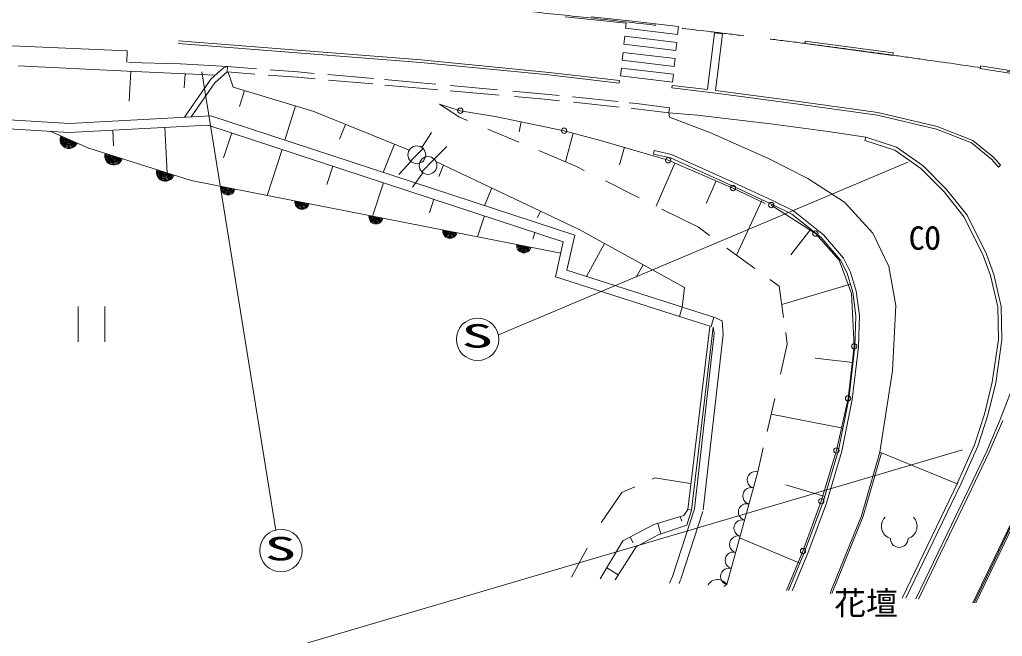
# Model space of a CAD drawing. Units: millimetres, scale not verified. Extents: x 40000 to 680000, y 20000 to 380000.
# Drawn here: x 402116 to 457564, y 260573 to 295340 of the extents above; entities that cross this region are included whole.
import ezdxf
from ezdxf.enums import TextEntityAlignment as Align

# ---------------------------------------------------------------- set-up
doc = ezdxf.new("R2010")
doc.units = ezdxf.units.MM
doc.header["$LTSCALE"] = 1000
doc.linetypes.add('CHAIN', pattern=[18.5, 12, -1.5, 3.5, -1.5])
for name, color, linetype, lineweight in [('M-BGD', 7, 'Continuous', 13), ('M-BMK', 2, 'CHAIN', 13), ('M-STR-STRC', 7, 'Continuous', 13)]:
    doc.layers.add(name, color=color, linetype=linetype, lineweight=lineweight)
doc.styles.add('ＭＳ ゴシック', font='')
doc.styles.get('ＭＳ ゴシック').set_extended_font_data('MS Gothic')

msp = doc.modelspace()

# ---------------------------------------------------------------- linework, layer by layer
at = {"layer": 'M-BGD'}
for p, q in [((432902, 295509), (436343, 295146)), ((434364, 295506), (436361, 295299)), ((436308, 294853), (436343, 295146)), ((436361, 295299), (439295, 294947)), ((402128, 293837), (382350, 294703)), ((439242, 294501), (436308, 294853)), ((439295, 294947), (439242, 294501)), ((440934, 291415), (441329, 294601)), ((441329, 294601), (441775, 294545)), ((441378, 291341), (441775, 294545)), ((411058, 293990), (418027, 293454)), ((411070, 294140), (418039, 293603)), ((436201, 293955), (436254, 294402)), ((439135, 293603), (436201, 293955)), ((436254, 294402), (439189, 294050)), ((439189, 294050), (439135, 293603)), ((446415, 293989), (446435, 294137)), ((451393, 293327), (446415, 293989)), ((446435, 294137), (451413, 293476)), ((408186, 293584), (402128, 293837)), ((408186, 293584), (408165, 292923)), ((418027, 293454), (424759, 292928)), ((418039, 293603), (424772, 293077)), ((436116, 293051), (436170, 293497)), ((436170, 293497), (439104, 293145)), ((451413, 293476), (451393, 293327)), ((411192, 292853), (408283, 292916)), ((411192, 292853), (413844, 292691)), ((424759, 292928), (431970, 292221)), ((424772, 293077), (431986, 292370)), ((439051, 292699), (436116, 293051)), ((439104, 293145), (439051, 292699)), ((402030, 292729), (408175, 292439)), ((413154, 292210), (408175, 292439)), ((408289, 290739), (408396, 292429)), ((411392, 291500), (411451, 292289)), ((412896, 291986), (413623, 292619)), ((413121, 291785), (413819, 292392)), ((413623, 292619), (413844, 292691)), ((413774, 292353), (413875, 292387)), ((413819, 292392), (413844, 292691)), ((413819, 292392), (415393, 292273)), ((413844, 292691), (415476, 292567)), ((413875, 292387), (414156, 291542)), ((416132, 292217), (417794, 292091)), ((416258, 292508), (417818, 292390)), ((417818, 292390), (418742, 292308)), ((419504, 292241), (422073, 292014)), ((431970, 292221), (435944, 291755)), ((431986, 292370), (435961, 291904)), ((436020, 292168), (436074, 292615)), ((436074, 292615), (439008, 292263)), ((439008, 292263), (438954, 291816)), ((456310, 292593), (456333, 292741)), ((461252, 291808), (456310, 292593)), ((456333, 292741), (461275, 291956)), ((411417, 289835), (412896, 291986)), ((411796, 289856), (413121, 291785)), ((417794, 292091), (418791, 292003)), ((419536, 291937), (422041, 291715)), ((422695, 291959), (424727, 291779)), ((422730, 291654), (424700, 291480)), ((424727, 291779), (425605, 291700)), ((435961, 291904), (435944, 291755)), ((438954, 291816), (436020, 292168)), ((414156, 291542), (418708, 290160)), ((414528, 290442), (414803, 291346)), ((424700, 291480), (425717, 291389)), ((426399, 291629), (429070, 291389)), ((426408, 291327), (429166, 291079)), ((429951, 291310), (431754, 291148)), ((431754, 291148), (432567, 291064)), ((438928, 291637), (438910, 291488)), ((438910, 291488), (441395, 291188)), ((438928, 291637), (440931, 291395)), ((441378, 291341), (445663, 290782)), ((441395, 291188), (445643, 290633)), ((426978, 290207), (425808, 290570)), ((425808, 290570), (426935, 289851)), ((430040, 291000), (431726, 290849)), ((431726, 290849), (432572, 290762)), ((433308, 290988), (435896, 290722)), ((433363, 290681), (435942, 290416)), ((436501, 290660), (436923, 290617)), ((436923, 290617), (438780, 290378)), ((445643, 290633), (450512, 289950)), ((445663, 290782), (450540, 290098)), ((417088, 288546), (417673, 290474)), ((418708, 290160), (424088, 287987)), ((428955, 289873), (426978, 290207)), ((436615, 290347), (436889, 290319)), ((436889, 290319), (438742, 290081)), ((438780, 290378), (438742, 290081)), ((438742, 290081), (438778, 289847)), ((438742, 290081), (440364, 289961)), ((450540, 290098), (453887, 289315)), ((404925, 289484), (397380, 289944)), ((404895, 288985), (397394, 289442)), ((412909, 289916), (404925, 289484)), ((433436, 283185), (412909, 289916)), ((420159, 288609), (420494, 289439)), ((426935, 289851), (427387, 289660)), ((432838, 289076), (428955, 289873)), ((430303, 289010), (430419, 289572)), ((438778, 289847), (441067, 288986)), ((440364, 289961), (444627, 289452)), ((444627, 289452), (447736, 289038)), ((450512, 289950), (453842, 289172)), ((403836, 289050), (405957, 288105)), ((412737, 289393), (404895, 288985)), ((407418, 288223), (407372, 289114)), ((410444, 286693), (410310, 289267)), ((432791, 282817), (412737, 289393)), ((413626, 287550), (414085, 288951)), ((424801, 288139), (425352, 288973)), ((428532, 289175), (430274, 288437)), ((434886, 288521), (432838, 289076)), ((432906, 287323), (433344, 288939)), ((441067, 288986), (444367, 287512)), ((447736, 289038), (449861, 288717)), ((453842, 289172), (455823, 288389)), ((453887, 289315), (455899, 288520)), ((438706, 287413), (434886, 288521)), ((449861, 288717), (449800, 288527)), ((451500, 287980), (449800, 288527)), ((451591, 288161), (449861, 288717)), ((455823, 288389), (456976, 287452)), ((455899, 288520), (457080, 287561)), ((405957, 288105), (411794, 286269)), ((416087, 285428), (416936, 288016)), ((422634, 286727), (423276, 288315)), ((424175, 287365), (424876, 288078)), ((425510, 287475), (426215, 288185)), ((431410, 287956), (433538, 287055)), ((435970, 287160), (436240, 288154)), ((437875, 287766), (437919, 287961)), ((438899, 287739), (437919, 287961)), ((452959, 286942), (451500, 287980)), ((453088, 287096), (451591, 288161)), ((424187, 287353), (423511, 286616)), ((424808, 286763), (425509, 287476)), ((425603, 287349), (433686, 283503)), ((438835, 287548), (437875, 287766)), ((438036, 284818), (439080, 287253)), ((442363, 285845), (438706, 287413)), ((442279, 285990), (438835, 287548)), ((442362, 286172), (438899, 287739)), ((444367, 287512), (446594, 286379)), ((456976, 287452), (457345, 287032)), ((457080, 287561), (457458, 287131)), ((419445, 286040), (419787, 287082)), ((424866, 286714), (424281, 285903)), ((425776, 286494), (426037, 287142)), ((433538, 287055), (433972, 286839)), ((454272, 285633), (452959, 286942)), ((454421, 285766), (453088, 287096)), ((457458, 287131), (457345, 287032)), ((411794, 286269), (432650, 282184)), ((411794, 286269), (432650, 282184)), ((422021, 284266), (422637, 286147)), ((435165, 286246), (437077, 285295)), ((440857, 284971), (441408, 286255)), ((444549, 285162), (442362, 286172)), ((446594, 286379), (448651, 285050)), ((428348, 284853), (428751, 285851)), ((444463, 284982), (442279, 285990)), ((444174, 284983), (442363, 285845)), ((455402, 284207), (454272, 285633)), ((455571, 284315), (454421, 285766)), ((425238, 284449), (425488, 285212)), ((442572, 282061), (444015, 285188)), ((445786, 284553), (444549, 285162)), ((448651, 285050), (450263, 283307)), ((431340, 284188), (431507, 284540)), ((438346, 284664), (440419, 283633)), ((445678, 284383), (444463, 284982)), ((447014, 283279), (444524, 284889)), ((447475, 283212), (445786, 284553)), ((427954, 283104), (428339, 284277)), ((447336, 283068), (445678, 284383)), ((456491, 282040), (455402, 284207)), ((456675, 282119), (455571, 284315)), ((431066, 282968), (431189, 283342)), ((433686, 283503), (439628, 280235)), ((440419, 283633), (441045, 283176)), ((445629, 282087), (446766, 283520)), ((432352, 280839), (432791, 282817)), ((432997, 281210), (433436, 283185)), ((448361, 281780), (447014, 283279)), ((448434, 281779), (447336, 283068)), ((448602, 281891), (447475, 283212)), ((450263, 283307), (451163, 281428)), ((434098, 280859), (435119, 282715)), ((442025, 282460), (443599, 281311)), ((449062, 279907), (448361, 281780)), ((448811, 281039), (448434, 281779)), ((448997, 281113), (448602, 281891)), ((456896, 280917), (456491, 282040)), ((457088, 280973), (456675, 282119)), ((439508, 279134), (432997, 281210)), ((436910, 280815), (437296, 281517)), ((451163, 281428), (451554, 279227)), ((439341, 278610), (432352, 280839)), ((444445, 280694), (444977, 280306)), ((449123, 279986), (448811, 281039)), ((449320, 280027), (448997, 281113)), ((457301, 279154), (456896, 280917)), ((457500, 279178), (457088, 280973)), ((439628, 280235), (439503, 279124)), ((444977, 280306), (445222, 278541)), ((445120, 279276), (448993, 280425)), ((449499, 278658), (449320, 280027)), ((449207, 276926), (449062, 279907)), ((449299, 278648), (449123, 279986)), ((405425, 277177), (405425, 279177)), ((406925, 279177), (406925, 277177)), ((439503, 279124), (439341, 278610)), ((441292, 278560), (439503, 279124)), ((451554, 279227), (451367, 275548)), ((457343, 277301), (457301, 279154)), ((457543, 277289), (457500, 279178)), ((439341, 278610), (441130, 278046)), ((441130, 278046), (441292, 278560)), ((441292, 278560), (441760, 278368)), ((441760, 278368), (441807, 277594)), ((449239, 276914), (449299, 278648)), ((449439, 276899), (449499, 278658)), ((439824, 267716), (441052, 278021)), ((440023, 267692), (441250, 277997)), ((441310, 277650), (441250, 277997)), ((440189, 267767), (441310, 277650)), ((440686, 267711), (441807, 277594)), ((445339, 277697), (445430, 277043)), ((456994, 274908), (457343, 277301)), ((457190, 274870), (457543, 277289)), ((445430, 277043), (445038, 275353)), ((448857, 273987), (449207, 276926)), ((448893, 273963), (449239, 276914)), ((449091, 273932), (449439, 276899)), ((447010, 276258), (449133, 276009)), ((451367, 275548), (450652, 270955)), ((456558, 273104), (456994, 274908)), ((456750, 273050), (457190, 274870)), ((457447, 272790), (458216, 274784)), ((444720, 273981), (444292, 272129)), ((448199, 271048), (448857, 273987)), ((448318, 271061), (448893, 273963)), ((448512, 271013), (449091, 273932)), ((455906, 262468), (461234, 273588)), ((456067, 262457), (461369, 273522)), ((444518, 273107), (448564, 272304)), ((455988, 271371), (456558, 273104)), ((456175, 271299), (456750, 273050)), ((456682, 271017), (457447, 272790)), ((456819, 270955), (457585, 272734)), ((444077, 271203), (443765, 269852)), ((455043, 269233), (455988, 271371)), ((455226, 269152), (456175, 271299)), ((447348, 268195), (448199, 271048)), ((447448, 268149), (448318, 271061)), ((447637, 268086), (448512, 271013)), ((450652, 270955), (449609, 267373)), ((450745, 270917), (449704, 267340)), ((450652, 270955), (455010, 269169)), ((455688, 268931), (456682, 271017)), ((455824, 268867), (456819, 270955)), ((437951, 269510), (437798, 269441)), ((439954, 269181), (437951, 269510)), ((443765, 269852), (442016, 263490)), ((436830, 269006), (436096, 268676)), ((445350, 269114), (447540, 268459)), ((455046, 269239), (451906, 262730)), ((455226, 269152), (452121, 262716)), ((455688, 268931), (452676, 262679)), ((436096, 268676), (434950, 267006)), ((455824, 268866), (452837, 262669)), ((446316, 265382), (447348, 268195)), ((446406, 265333), (447448, 268149)), ((446592, 265259), (447637, 268086)), ((437905, 266872), (439594, 267389)), ((438953, 263949), (440189, 267767)), ((439471, 267068), (439392, 267327)), ((439429, 263795), (440665, 267613)), ((439594, 267389), (439824, 267716)), ((439756, 266831), (440023, 267692)), ((440023, 267692), (439824, 267716)), ((449609, 267373), (447951, 263255)), ((449704, 267340), (448044, 263217)), ((455978, 262463), (458490, 267708)), ((434950, 267006), (434940, 266987)), ((436149, 265950), (437905, 266872)), ((438296, 266352), (438117, 266937)), ((438147, 266303), (439756, 266831)), ((436738, 265843), (436567, 266169)), ((436903, 265617), (438147, 266303)), ((434880, 263817), (436149, 265950)), ((435709, 263766), (436903, 265617)), ((442740, 266123), (446139, 264697)), ((434147, 265536), (433262, 263917)), ((445390, 263157), (446316, 265382)), ((445490, 263150), (446406, 265333)), ((445701, 263136), (446592, 265259)), ((435891, 264048), (435251, 264441)), ((438790, 263577), (438953, 263949)), ((439322, 263544), (439411, 263749)), ((442016, 263490), (441858, 263388)), ((447951, 263255), (447841, 262996)), ((448044, 263217), (447947, 262989))]:
    msp.add_line(p, q, dxfattribs=at)
for centre, radius in [((426978, 290207), 150), ((432838, 289076), 150), ((424526, 287721), 500), ((425158, 287120), 500), ((438706, 287413), 150), ((442363, 285845), 150), ((444524, 284889), 150), ((447014, 283279), 150), ((449207, 276926), 150), ((448857, 273987), 150), ((448199, 271048), 150), ((447348, 268195), 150), ((446316, 265382), 150)]:
    msp.add_circle(centre, radius, dxfattribs=at)
for centre, radius, start, end in [((404897, 288577), 500, 155.9925, 335.9925), ((404897, 288577), 500, 155.9925, 335.9925), ((404897, 288577), 450, 155.9925, 335.9925), ((404897, 288577), 400, 155.9925, 335.9925), ((404897, 288577), 350, 155.9925, 335.9925), ((404897, 288577), 300, 155.9925, 335.9925), ((404897, 288577), 250, 155.9925, 335.9925), ((404897, 288577), 200, 155.9925, 335.9925), ((404897, 288577), 150, 155.9925, 335.9925), ((404897, 288577), 100, 155.9925, 335.9925), ((404897, 288577), 50, 155.9925, 335.9925), ((407417, 287646), 500, 162.537, 342.537), ((407417, 287646), 500, 162.537, 342.537), ((407417, 287646), 450, 162.537, 342.537), ((407417, 287646), 400, 162.537, 342.537), ((407417, 287646), 350, 162.537, 342.537), ((407417, 287646), 300, 162.537, 342.537), ((407417, 287646), 250, 162.537, 342.537), ((407417, 287646), 200, 162.537, 342.537), ((407417, 287646), 150, 162.537, 342.537), ((407417, 287646), 100, 162.537, 342.537), ((407417, 287646), 50, 162.537, 342.537), ((410335, 286728), 500, 162.537, 342.537), ((410335, 286728), 500, 162.537, 342.537), ((410335, 286728), 450, 162.537, 342.537), ((410335, 286728), 400, 162.537, 342.537), ((410335, 286728), 350, 162.537, 342.537), ((410335, 286728), 300, 162.537, 342.537), ((410335, 286728), 250, 162.537, 342.537), ((410335, 286728), 200, 162.537, 342.537), ((410335, 286728), 150, 162.537, 342.537), ((410335, 286728), 100, 162.537, 342.537), ((410335, 286728), 50, 162.537, 342.537), ((413879, 285860), 400, 168.9176, 348.9176), ((413879, 285860), 400, 168.9176, 348.9176), ((413879, 285860), 350, 168.9176, 348.9176), ((413879, 285860), 300, 168.9176, 348.9176), ((413879, 285860), 250, 168.9176, 348.9176), ((413879, 285860), 200, 168.9176, 348.9176), ((413879, 285860), 150, 168.9176, 348.9176), ((413879, 285860), 100, 168.9176, 348.9176), ((413879, 285860), 50, 168.9176, 348.9176), ((418051, 285043), 400, 168.9176, 348.9176), ((418051, 285043), 400, 168.9176, 348.9176), ((418051, 285043), 350, 168.9176, 348.9176), ((418051, 285043), 300, 168.9176, 348.9176), ((418051, 285043), 250, 168.9176, 348.9176), ((418051, 285043), 200, 168.9176, 348.9176), ((418051, 285043), 150, 168.9176, 348.9176), ((418051, 285043), 100, 168.9176, 348.9176), ((418051, 285043), 50, 168.9176, 348.9176), ((422222, 284226), 400, 168.9176, 348.9176), ((422222, 284226), 400, 168.9176, 348.9176), ((422222, 284226), 350, 168.9176, 348.9176), ((422222, 284226), 300, 168.9176, 348.9176), ((422222, 284226), 250, 168.9176, 348.9176), ((422222, 284226), 200, 168.9176, 348.9176), ((422222, 284226), 150, 168.9176, 348.9176), ((422222, 284226), 100, 168.9176, 348.9176), ((422222, 284226), 50, 168.9176, 348.9176), ((426393, 283409), 400, 168.9176, 348.9176), ((426393, 283409), 400, 168.9176, 348.9176), ((426393, 283409), 350, 168.9176, 348.9176), ((426393, 283409), 300, 168.9176, 348.9176), ((426393, 283409), 250, 168.9176, 348.9176), ((426393, 283409), 200, 168.9176, 348.9176), ((426393, 283409), 150, 168.9176, 348.9176), ((426393, 283409), 100, 168.9176, 348.9176), ((426393, 283409), 50, 168.9176, 348.9176), ((430564, 282592), 400, 168.9176, 348.9176), ((430564, 282592), 400, 168.9176, 348.9176), ((430564, 282592), 350, 168.9176, 348.9176), ((430564, 282592), 300, 168.9176, 348.9176), ((430564, 282592), 250, 168.9176, 348.9176), ((430564, 282592), 200, 168.9176, 348.9176), ((430564, 282592), 150, 168.9176, 348.9176), ((430564, 282592), 100, 168.9176, 348.9176), ((430564, 282592), 50, 168.9176, 348.9176), ((443640, 269398), 471, 74.6353, 254.6353), ((443390, 268489), 471, 74.6353, 254.6353), ((443140, 267580), 471, 74.6353, 254.6353), ((451468, 266781), 727, 135.7958, 252.2769), ((452025, 266781), 727, 287.7231, 44.2042), ((442890, 266671), 471, 74.6353, 254.6353), ((442641, 265762), 471, 74.6353, 254.6353), ((451747, 266089), 500, 180.0001, 359.9999), ((442391, 264853), 471, 74.6353, 254.6353), ((442141, 263945), 471, 74.6353, 254.6353), ((441492, 263153), 623, 32.7654, 152.0995)]:
    msp.add_arc(centre, radius, start, end, dxfattribs=at)
at = {"layer": 'M-BMK'}
msp.add_line((457380, 265392), (469111, 290537), dxfattribs=at)
msp.add_open_spline([(370655, 298805), (376130, 298780), (381605, 298756), (387078, 298622), (391909, 298504), (396737, 298301), (401563, 298047), (406182, 297805), (410799, 297516), (415412, 297170), (423997, 296527), (432568, 295687), (441115, 294660), (445779, 294100), (450436, 293485), (455086, 292816), (457467, 292473), (459846, 292117), (462224, 291760)], degree=3, knots=[0, 0, 0, 0, 1, 1, 1, 2, 2, 2, 3, 3, 3, 4, 4, 4, 5, 5, 5, 6, 6, 6, 6], dxfattribs=at)
at = {"layer": 'M-STR-STRC'}
for p, q in [((416570, 266545), (412399, 292390)), ((429128, 277577), (452223, 287311)), ((455313, 271079), (418373, 260199))]:
    msp.add_line(p, q, dxfattribs=at)
for centre in [(427957, 277318), (416863, 265411)]:
    msp.add_circle(centre, 1200, dxfattribs=at)

# ---------------------------------------------------------------- texts
at = {"layer": 'M-BGD', "style": 'ＭＳ ゴシック'}
for s, p in [('CO', (452280, 281970)), ('花壇', (448075, 261384))]:
    msp.add_text(s, height=1320, dxfattribs=at).set_placement(p, align=Align.BOTTOM_LEFT)
at = {"layer": 'M-STR-STRC', "style": 'ＭＳ ゴシック', "width": 2}
for p in [(427038, 276455), (415926, 264459)]:
    msp.add_text('S', height=1320, dxfattribs=at).set_placement(p, align=Align.BOTTOM_LEFT)

doc.saveas('drawing.dxf')
